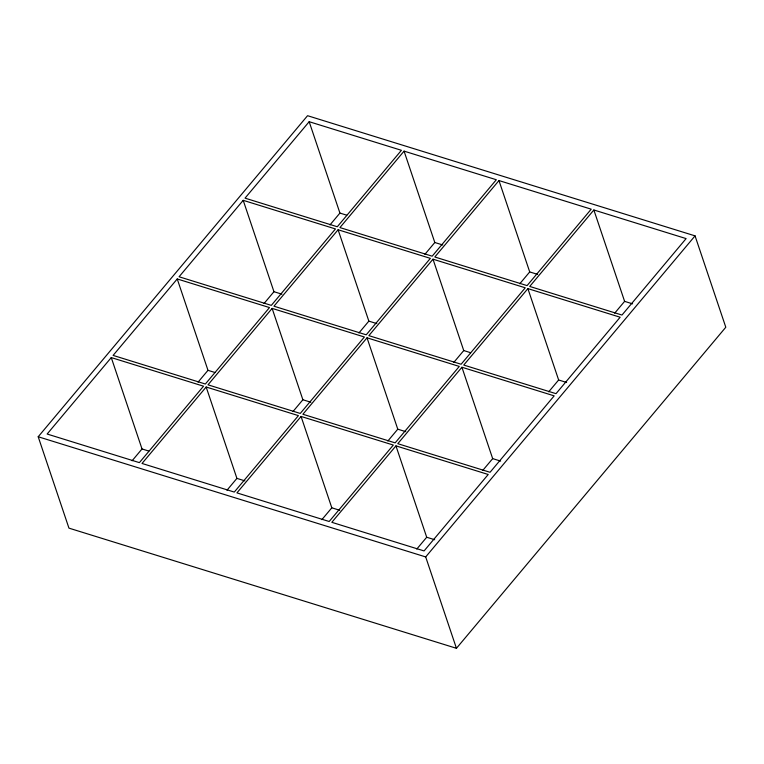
<?xml version="1.0" encoding="UTF-8"?>
<svg xmlns="http://www.w3.org/2000/svg" width="764" height="764" viewBox="0 0 764 764"><rect width="100%" height="100%" fill="white"/><g stroke="black" fill="none" stroke-linecap="round" stroke-linejoin="round"><path stroke-width="1.15" d="M38.2 436.76L307.558 115.698L695.049 235.866L725.8 327.24L456.442 648.302L68.951 528.134L38.2 436.76L425.691 556.927L456.442 648.302M111.267 357.581L47.139 434.028L139.392 462.64L203.53 386.192L111.267 357.581L142.018 448.955L148.856 451.075M177.238 278.956L113.101 355.403L205.363 384.015L269.491 307.567L177.238 278.956L207.989 370.33L214.818 372.45M243.2 200.33L179.072 276.769L271.325 305.38L335.463 228.942L243.2 200.33L273.951 291.705L281.926 294.178M309.172 121.705L245.034 198.143L337.296 226.755L401.425 150.307L309.172 121.705L339.923 213.07L346.751 215.19M132.096 460.787L142.018 448.955M198.057 382.162L207.989 370.33M264.029 303.528L273.951 291.705M329.991 224.903L339.923 213.07M206.165 387.014L142.028 463.462L234.29 492.073L298.428 415.626L206.165 387.014L236.916 478.388L244.891 480.862M272.127 308.389L207.999 384.827L300.262 413.439L364.39 337L272.127 308.389L302.878 399.753L310.852 402.227M338.099 229.754L273.961 306.202L366.223 334.813L430.361 258.366L338.099 229.754L368.85 321.128L376.824 323.602M404.06 151.129L339.932 227.577L432.185 256.188L496.323 179.741L404.06 151.129L434.811 242.503L442.786 244.977M226.994 490.221L236.916 478.388M292.956 411.586L302.878 399.753M358.918 332.961L368.85 321.128M424.889 254.336L434.811 242.503M301.064 416.447L236.926 492.885L329.188 521.497L393.317 445.059L301.064 416.447L331.815 507.812L339.779 510.285M367.026 337.812L302.897 414.26L395.15 442.872L459.288 366.424L367.026 337.812L397.777 429.187L405.751 431.66M432.997 259.187L368.859 335.635L461.122 364.247L525.25 287.799L432.997 259.187L463.738 350.561L470.576 352.681M498.959 180.562L434.821 257L527.084 285.612L591.221 209.174L498.959 180.562L529.71 271.927L537.684 274.4M321.883 519.644L331.815 507.812M387.854 441.019L397.777 429.187M453.816 362.394L463.738 350.561M519.787 283.759L529.71 271.927M395.953 445.87L331.824 522.318L424.077 550.93L488.215 474.482L395.953 445.87L426.704 537.245L434.678 539.718M461.924 367.245L397.786 443.683L490.049 472.295L554.177 395.857L461.924 367.245L492.675 458.62L500.649 461.093M527.886 288.62L463.758 365.058L556.011 393.67L620.148 317.232L527.886 288.62L558.637 379.985L566.611 382.458M593.857 209.985L529.719 286.433L621.982 315.045L686.11 238.597L593.857 209.985L624.608 301.36L632.573 303.833M416.781 549.077L426.704 537.245M482.743 470.443L492.675 458.62M548.714 391.817L558.637 379.985M614.676 313.192L624.608 301.36M425.691 556.927L695.049 235.866"/></g></svg>
